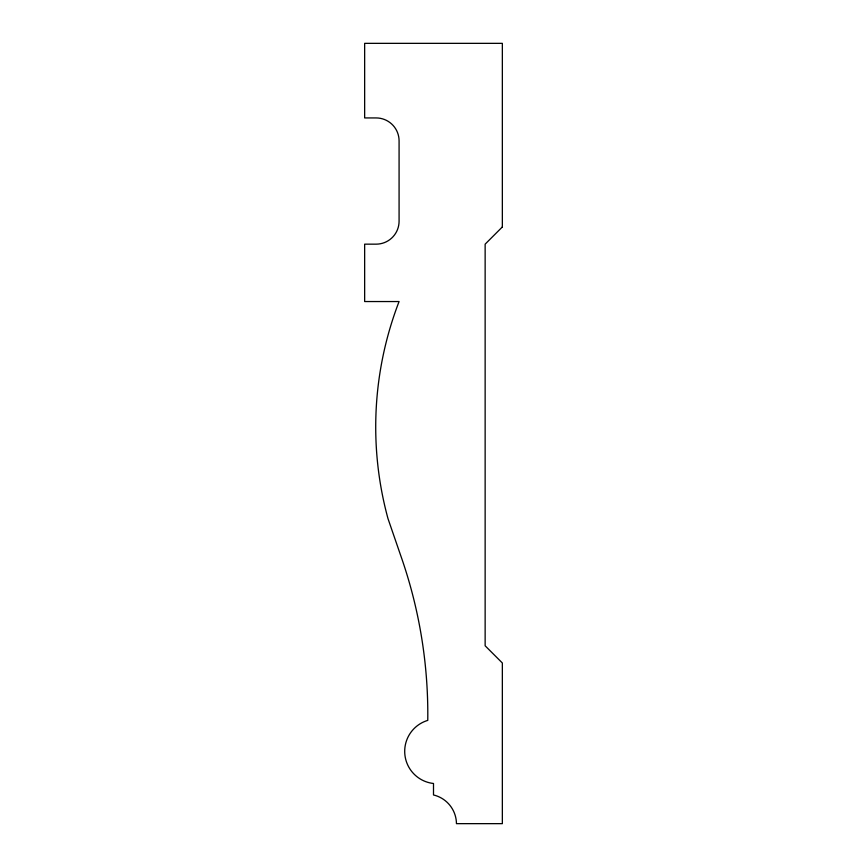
<?xml version="1.0" encoding="UTF-8"?>
<svg xmlns="http://www.w3.org/2000/svg" width="867" height="867" viewBox="0 0 867 867"><rect width="100%" height="100%" fill="white"/><g stroke="black" fill="none" stroke-linecap="round" stroke-linejoin="round"><path stroke-width="1.3" d="M502.351 226.948L485.141 244.158L485.141 645.785L502.351 662.995L502.351 823.65L456.454 823.65A29.825 29.825 0 0 0 433.5 794.963L433.5 783.486A32.328 32.328 0 0 1 427.767 720.379A478.4 478.4 0 0 0 400.565 555.129L387.993 518.629A348.415 348.415 0 0 1 399.08 301.543L364.649 301.543L364.649 244.158L376.126 244.158A22.954 22.954 0 0 0 399.08 221.215L399.08 140.887A22.954 22.954 0 0 0 376.126 117.934L364.649 117.934L364.649 43.35L502.351 43.35L502.351 226.948"/></g></svg>
